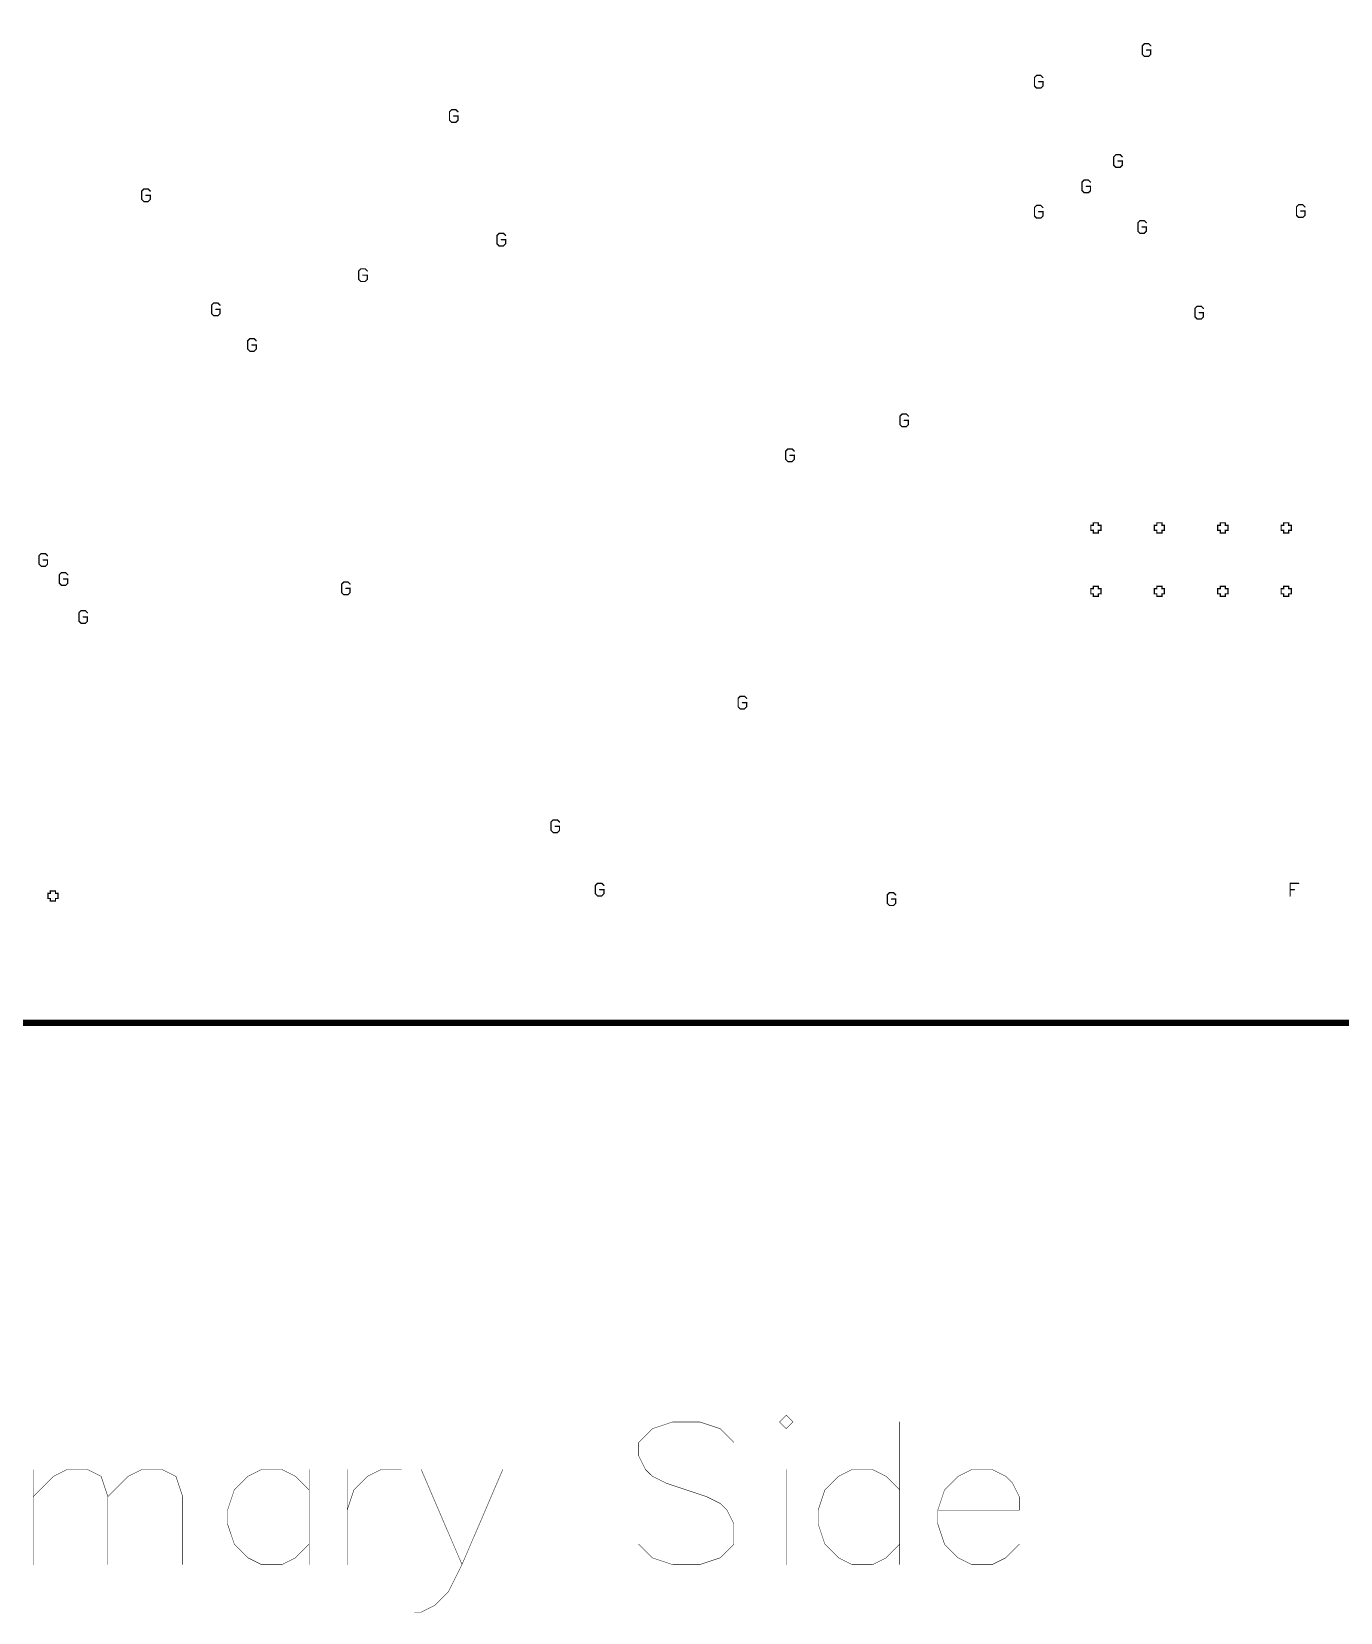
# Model space of a CAD drawing. Extents: x -9.8 to 23.3, y -7.1 to 14.3.
# Drawn here: x 4.416 to 6.479, y -1.13 to 1.363 of the extents above; entities that cross this region are included whole.
import ezdxf

# ---------------------------------------------------------------- set-up
doc = ezdxf.new("R2010")
doc.units = 0
doc.layers.add('2D_LINE_00', color=1, linetype='CONTINUOUS')

# ---------------------------------------------------------------- blocks, each defined once
blk = doc.blocks.new('DRAWING_13')
at = {"layer": '2D_LINE_00', "const_width": 0.01}
blk.add_lwpolyline([(0, 0), (11.23, 0), (11.23, 7.4)], dxfattribs=at)
blk = doc.blocks.new('SMOOTH_0$002')
at = {"const_width": 0.001}
blk.add_lwpolyline([(-0.0005, 0, 1), (0.0005, 0, 1)], format="xyb", close=True, dxfattribs=at)
blk = doc.blocks.new('DRAWING_3499')
at = {"layer": '2D_LINE_00', "const_width": 0.002}
blk.add_lwpolyline([(0, 0), (0, -0.004), (0.008, -0.004), (0.008, 0), (0.012, 0), (0.012, 0.008), (0.008, 0.008), (0.008, 0.012), (0, 0.012), (0, 0.008), (-0.004, 0.008), (-0.004, 0), (0, 0)], dxfattribs=at)
at = {"layer": '2D_LINE_00'}
for p in [(-0.004, 0.008), (-0.004, 0), (0, 0.012), (0, 0.008), (0, 0), (0, 0), (0.008, 0.012), (0.008, 0.008), (0.008, 0), (0.012, 0.008), (0.012, 0), (0, -0.004), (0.008, -0.004)]:
    blk.add_blockref('SMOOTH_0$002', p, dxfattribs=at)
blk = doc.blocks.new('DRAWING_3500')
at = {"layer": '2D_LINE_00', "const_width": 0.002}
blk.add_lwpolyline([(0, 0), (0, -0.004), (0.008, -0.004), (0.008, 0), (0.012, 0), (0.012, 0.008), (0.008, 0.008), (0.008, 0.012), (0, 0.012), (0, 0.008), (-0.004, 0.008), (-0.004, 0), (0, 0)], dxfattribs=at)
at = {"layer": '2D_LINE_00'}
for p in [(-0.004, 0.008), (-0.004, 0), (0, 0.012), (0, 0.008), (0, 0), (0, 0), (0.008, 0.012), (0.008, 0.008), (0.008, 0), (0.012, 0.008), (0.012, 0), (0, -0.004), (0.008, -0.004)]:
    blk.add_blockref('SMOOTH_0$002', p, dxfattribs=at)
blk = doc.blocks.new('DRAWING_3501')
at = {"layer": '2D_LINE_00', "const_width": 0.002}
blk.add_lwpolyline([(0, 0), (0, -0.004), (0.008, -0.004), (0.008, 0), (0.012, 0), (0.012, 0.008), (0.008, 0.008), (0.008, 0.012), (0, 0.012), (0, 0.008), (-0.004, 0.008), (-0.004, 0), (0, 0)], dxfattribs=at)
at = {"layer": '2D_LINE_00'}
for p in [(-0.004, 0.008), (-0.004, 0), (0, 0.012), (0, 0.008), (0, 0), (0, 0), (0.008, 0.012), (0.008, 0.008), (0.008, 0), (0.012, 0.008), (0.012, 0), (0, -0.004), (0.008, -0.004)]:
    blk.add_blockref('SMOOTH_0$002', p, dxfattribs=at)
blk = doc.blocks.new('DRAWING_3502')
at = {"layer": '2D_LINE_00', "const_width": 0.002}
blk.add_lwpolyline([(0, 0), (0, -0.004), (0.008, -0.004), (0.008, 0), (0.012, 0), (0.012, 0.008), (0.008, 0.008), (0.008, 0.012), (0, 0.012), (0, 0.008), (-0.004, 0.008), (-0.004, 0), (0, 0)], dxfattribs=at)
at = {"layer": '2D_LINE_00'}
for p in [(-0.004, 0.008), (-0.004, 0), (0, 0.012), (0, 0.008), (0, 0), (0, 0), (0.008, 0.012), (0.008, 0.008), (0.008, 0), (0.012, 0.008), (0.012, 0), (0, -0.004), (0.008, -0.004)]:
    blk.add_blockref('SMOOTH_0$002', p, dxfattribs=at)
blk = doc.blocks.new('DRAWING_3503')
at = {"layer": '2D_LINE_00', "const_width": 0.002}
blk.add_lwpolyline([(0, 0), (0, -0.004), (0.008, -0.004), (0.008, 0), (0.012, 0), (0.012, 0.008), (0.008, 0.008), (0.008, 0.012), (0, 0.012), (0, 0.008), (-0.004, 0.008), (-0.004, 0), (0, 0)], dxfattribs=at)
at = {"layer": '2D_LINE_00'}
for p in [(-0.004, 0.008), (-0.004, 0), (0, 0.012), (0, 0.008), (0, 0), (0, 0), (0.008, 0.012), (0.008, 0.008), (0.008, 0), (0.012, 0.008), (0.012, 0), (0, -0.004), (0.008, -0.004)]:
    blk.add_blockref('SMOOTH_0$002', p, dxfattribs=at)
blk = doc.blocks.new('DRAWING_3504')
at = {"layer": '2D_LINE_00', "const_width": 0.002}
blk.add_lwpolyline([(0, 0), (0, -0.004), (0.008, -0.004), (0.008, 0), (0.012, 0), (0.012, 0.008), (0.008, 0.008), (0.008, 0.012), (0, 0.012), (0, 0.008), (-0.004, 0.008), (-0.004, 0), (0, 0)], dxfattribs=at)
at = {"layer": '2D_LINE_00'}
for p in [(-0.004, 0.008), (-0.004, 0), (0, 0.012), (0, 0.008), (0, 0), (0, 0), (0.008, 0.012), (0.008, 0.008), (0.008, 0), (0.012, 0.008), (0.012, 0), (0, -0.004), (0.008, -0.004)]:
    blk.add_blockref('SMOOTH_0$002', p, dxfattribs=at)
blk = doc.blocks.new('DRAWING_3505')
at = {"layer": '2D_LINE_00', "const_width": 0.002}
blk.add_lwpolyline([(0, 0), (0, -0.004), (0.008, -0.004), (0.008, 0), (0.012, 0), (0.012, 0.008), (0.008, 0.008), (0.008, 0.012), (0, 0.012), (0, 0.008), (-0.004, 0.008), (-0.004, 0), (0, 0)], dxfattribs=at)
at = {"layer": '2D_LINE_00'}
for p in [(-0.004, 0.008), (-0.004, 0), (0, 0.012), (0, 0.008), (0, 0), (0, 0), (0.008, 0.012), (0.008, 0.008), (0.008, 0), (0.012, 0.008), (0.012, 0), (0, -0.004), (0.008, -0.004)]:
    blk.add_blockref('SMOOTH_0$002', p, dxfattribs=at)
blk = doc.blocks.new('DRAWING_3506')
at = {"layer": '2D_LINE_00', "const_width": 0.002}
blk.add_lwpolyline([(0, 0), (0, -0.004), (0.008, -0.004), (0.008, 0), (0.012, 0), (0.012, 0.008), (0.008, 0.008), (0.008, 0.012), (0, 0.012), (0, 0.008), (-0.004, 0.008), (-0.004, 0), (0, 0)], dxfattribs=at)
at = {"layer": '2D_LINE_00'}
for p in [(-0.004, 0.008), (-0.004, 0), (0, 0.012), (0, 0.008), (0, 0), (0, 0), (0.008, 0.012), (0.008, 0.008), (0.008, 0), (0.012, 0.008), (0.012, 0), (0, -0.004), (0.008, -0.004)]:
    blk.add_blockref('SMOOTH_0$002', p, dxfattribs=at)
blk = doc.blocks.new('DRAWING_3588')
at = {"layer": '2D_LINE_00', "const_width": 0.002}
blk.add_lwpolyline([(0, 0), (0, -0.004), (0.008, -0.004), (0.008, 0), (0.012, 0), (0.012, 0.008), (0.008, 0.008), (0.008, 0.012), (0, 0.012), (0, 0.008), (-0.004, 0.008), (-0.004, 0), (0, 0)], dxfattribs=at)
at = {"layer": '2D_LINE_00'}
for p in [(-0.004, 0.008), (-0.004, 0), (0, 0.012), (0, 0.008), (0, 0), (0, 0), (0.008, 0.012), (0.008, 0.008), (0.008, 0), (0.012, 0.008), (0.012, 0), (0, -0.004), (0.008, -0.004)]:
    blk.add_blockref('SMOOTH_0$002', p, dxfattribs=at)
blk = doc.blocks.new('DRAWING_3617')
at = {"layer": '2D_LINE_00', "const_width": 0.002}
blk.add_lwpolyline([(0, 0), (-0.01333, 0), (-0.01333, -0.00999), (-0.00667, -0.00999), (-0.01333, -0.00999), (-0.01333, -0.01999)], dxfattribs=at)
at = {"layer": '2D_LINE_00'}
for p in [(-0.01333, 0), (0, 0), (-0.01333, -0.00999), (-0.01333, -0.00999), (-0.01333, -0.01999), (-0.00667, -0.00999)]:
    blk.add_blockref('SMOOTH_0$002', p, dxfattribs=at)
blk = doc.blocks.new('DRAWING_3728')
at = {"layer": '2D_LINE_00', "const_width": 0.002}
blk.add_lwpolyline([(0, 0), (-0.00333, 0.00333), (-0.01, 0.00333), (-0.01333, 0), (-0.01333, -0.01333), (-0.01, -0.01666), (-0.00333, -0.01666), (0, -0.01333), (0, -0.00666), (-0.00667, -0.00666)], dxfattribs=at)
at = {"layer": '2D_LINE_00'}
for p in [(-0.01333, 0), (-0.01, 0.00333), (-0.00333, 0.00333), (0, 0), (-0.01333, -0.01333), (-0.01, -0.01666), (-0.00667, -0.00666), (-0.00333, -0.01666), (0, -0.00666), (0, -0.01333)]:
    blk.add_blockref('SMOOTH_0$002', p, dxfattribs=at)
blk = doc.blocks.new('DRAWING_3730')
at = {"layer": '2D_LINE_00', "const_width": 0.002}
blk.add_lwpolyline([(0, 0), (-0.00333, 0.00333), (-0.01, 0.00333), (-0.01333, 0), (-0.01333, -0.01333), (-0.01, -0.01666), (-0.00333, -0.01666), (0, -0.01333), (0, -0.00666), (-0.00667, -0.00666)], dxfattribs=at)
at = {"layer": '2D_LINE_00'}
for p in [(-0.01333, 0), (-0.01, 0.00333), (-0.00333, 0.00333), (0, 0), (-0.01333, -0.01333), (-0.01, -0.01666), (-0.00667, -0.00666), (-0.00333, -0.01666), (0, -0.00666), (0, -0.01333)]:
    blk.add_blockref('SMOOTH_0$002', p, dxfattribs=at)
blk = doc.blocks.new('DRAWING_3804')
at = {"layer": '2D_LINE_00', "const_width": 0.002}
blk.add_lwpolyline([(0, 0), (-0.00333, 0.00333), (-0.01, 0.00333), (-0.01333, 0), (-0.01333, -0.01333), (-0.01, -0.01666), (-0.00333, -0.01666), (0, -0.01333), (0, -0.00666), (-0.00667, -0.00666)], dxfattribs=at)
at = {"layer": '2D_LINE_00'}
for p in [(-0.01333, 0), (-0.01, 0.00333), (-0.00333, 0.00333), (0, 0), (-0.01333, -0.01333), (-0.01, -0.01666), (-0.00667, -0.00666), (-0.00333, -0.01666), (0, -0.00666), (0, -0.01333)]:
    blk.add_blockref('SMOOTH_0$002', p, dxfattribs=at)
blk = doc.blocks.new('DRAWING_3860')
at = {"layer": '2D_LINE_00', "const_width": 0.002}
blk.add_lwpolyline([(0, 0), (-0.00333, 0.00333), (-0.01, 0.00333), (-0.01333, 0), (-0.01333, -0.01333), (-0.01, -0.01666), (-0.00333, -0.01666), (0, -0.01333), (0, -0.00666), (-0.00667, -0.00666)], dxfattribs=at)
at = {"layer": '2D_LINE_00'}
for p in [(-0.01333, 0), (-0.01, 0.00333), (-0.00333, 0.00333), (0, 0), (-0.01333, -0.01333), (-0.01, -0.01666), (-0.00667, -0.00666), (-0.00333, -0.01666), (0, -0.00666), (0, -0.01333)]:
    blk.add_blockref('SMOOTH_0$002', p, dxfattribs=at)
blk = doc.blocks.new('DRAWING_3862')
at = {"layer": '2D_LINE_00', "const_width": 0.002}
blk.add_lwpolyline([(0, 0), (-0.00333, 0.00333), (-0.01, 0.00333), (-0.01333, 0), (-0.01333, -0.01333), (-0.01, -0.01666), (-0.00333, -0.01666), (0, -0.01333), (0, -0.00666), (-0.00667, -0.00666)], dxfattribs=at)
at = {"layer": '2D_LINE_00'}
for p in [(-0.01333, 0), (-0.01, 0.00333), (-0.00333, 0.00333), (0, 0), (-0.01333, -0.01333), (-0.01, -0.01666), (-0.00667, -0.00666), (-0.00333, -0.01666), (0, -0.00666), (0, -0.01333)]:
    blk.add_blockref('SMOOTH_0$002', p, dxfattribs=at)
blk = doc.blocks.new('DRAWING_3864')
at = {"layer": '2D_LINE_00', "const_width": 0.002}
blk.add_lwpolyline([(0, 0), (-0.00333, 0.00333), (-0.01, 0.00333), (-0.01333, 0), (-0.01333, -0.01333), (-0.01, -0.01666), (-0.00333, -0.01666), (0, -0.01333), (0, -0.00666), (-0.00667, -0.00666)], dxfattribs=at)
at = {"layer": '2D_LINE_00'}
for p in [(-0.01333, 0), (-0.01, 0.00333), (-0.00333, 0.00333), (0, 0), (-0.01333, -0.01333), (-0.01, -0.01666), (-0.00667, -0.00666), (-0.00333, -0.01666), (0, -0.00666), (0, -0.01333)]:
    blk.add_blockref('SMOOTH_0$002', p, dxfattribs=at)
blk = doc.blocks.new('DRAWING_3866')
at = {"layer": '2D_LINE_00', "const_width": 0.002}
blk.add_lwpolyline([(0, 0), (-0.00333, 0.00333), (-0.01, 0.00333), (-0.01333, 0), (-0.01333, -0.01333), (-0.01, -0.01666), (-0.00333, -0.01666), (0, -0.01333), (0, -0.00666), (-0.00667, -0.00666)], dxfattribs=at)
at = {"layer": '2D_LINE_00'}
for p in [(-0.01333, 0), (-0.01, 0.00333), (-0.00333, 0.00333), (0, 0), (-0.01333, -0.01333), (-0.01, -0.01666), (-0.00667, -0.00666), (-0.00333, -0.01666), (0, -0.00666), (0, -0.01333)]:
    blk.add_blockref('SMOOTH_0$002', p, dxfattribs=at)
blk = doc.blocks.new('DRAWING_3868')
at = {"layer": '2D_LINE_00', "const_width": 0.002}
blk.add_lwpolyline([(0, 0), (-0.00333, 0.00333), (-0.01, 0.00333), (-0.01333, 0), (-0.01333, -0.01333), (-0.01, -0.01666), (-0.00333, -0.01666), (0, -0.01333), (0, -0.00666), (-0.00667, -0.00666)], dxfattribs=at)
at = {"layer": '2D_LINE_00'}
for p in [(-0.01333, 0), (-0.01, 0.00333), (-0.00333, 0.00333), (0, 0), (-0.01333, -0.01333), (-0.01, -0.01666), (-0.00667, -0.00666), (-0.00333, -0.01666), (0, -0.00666), (0, -0.01333)]:
    blk.add_blockref('SMOOTH_0$002', p, dxfattribs=at)
blk = doc.blocks.new('DRAWING_3870')
at = {"layer": '2D_LINE_00', "const_width": 0.002}
blk.add_lwpolyline([(0, 0), (-0.00333, 0.00333), (-0.01, 0.00333), (-0.01333, 0), (-0.01333, -0.01333), (-0.01, -0.01666), (-0.00333, -0.01666), (0, -0.01333), (0, -0.00666), (-0.00667, -0.00666)], dxfattribs=at)
at = {"layer": '2D_LINE_00'}
for p in [(-0.01333, 0), (-0.01, 0.00333), (-0.00333, 0.00333), (0, 0), (-0.01333, -0.01333), (-0.01, -0.01666), (-0.00667, -0.00666), (-0.00333, -0.01666), (0, -0.00666), (0, -0.01333)]:
    blk.add_blockref('SMOOTH_0$002', p, dxfattribs=at)
blk = doc.blocks.new('DRAWING_3872')
at = {"layer": '2D_LINE_00', "const_width": 0.002}
blk.add_lwpolyline([(0, 0), (-0.00333, 0.00333), (-0.01, 0.00333), (-0.01333, 0), (-0.01333, -0.01333), (-0.01, -0.01666), (-0.00333, -0.01666), (0, -0.01333), (0, -0.00666), (-0.00667, -0.00666)], dxfattribs=at)
at = {"layer": '2D_LINE_00'}
for p in [(-0.01333, 0), (-0.01, 0.00333), (-0.00333, 0.00333), (0, 0), (-0.01333, -0.01333), (-0.01, -0.01666), (-0.00667, -0.00666), (-0.00333, -0.01666), (0, -0.00666), (0, -0.01333)]:
    blk.add_blockref('SMOOTH_0$002', p, dxfattribs=at)
blk = doc.blocks.new('DRAWING_3880')
at = {"layer": '2D_LINE_00', "const_width": 0.002}
blk.add_lwpolyline([(0, 0), (-0.00333, 0.00333), (-0.01, 0.00333), (-0.01333, 0), (-0.01333, -0.01333), (-0.01, -0.01666), (-0.00333, -0.01666), (0, -0.01333), (0, -0.00666), (-0.00667, -0.00666)], dxfattribs=at)
at = {"layer": '2D_LINE_00'}
for p in [(-0.01333, 0), (-0.01, 0.00333), (-0.00333, 0.00333), (0, 0), (-0.01333, -0.01333), (-0.01, -0.01666), (-0.00667, -0.00666), (-0.00333, -0.01666), (0, -0.00666), (0, -0.01333)]:
    blk.add_blockref('SMOOTH_0$002', p, dxfattribs=at)
blk = doc.blocks.new('DRAWING_3882')
at = {"layer": '2D_LINE_00', "const_width": 0.002}
blk.add_lwpolyline([(0, 0), (-0.00333, 0.00333), (-0.01, 0.00333), (-0.01333, 0), (-0.01333, -0.01333), (-0.01, -0.01666), (-0.00333, -0.01666), (0, -0.01333), (0, -0.00666), (-0.00667, -0.00666)], dxfattribs=at)
at = {"layer": '2D_LINE_00'}
for p in [(-0.01333, 0), (-0.01, 0.00333), (-0.00333, 0.00333), (0, 0), (-0.01333, -0.01333), (-0.01, -0.01666), (-0.00667, -0.00666), (-0.00333, -0.01666), (0, -0.00666), (0, -0.01333)]:
    blk.add_blockref('SMOOTH_0$002', p, dxfattribs=at)
blk = doc.blocks.new('DRAWING_3930')
at = {"layer": '2D_LINE_00', "const_width": 0.002}
blk.add_lwpolyline([(0, 0), (-0.00333, 0.00333), (-0.01, 0.00333), (-0.01333, 0), (-0.01333, -0.01333), (-0.01, -0.01666), (-0.00333, -0.01666), (0, -0.01333), (0, -0.00666), (-0.00667, -0.00666)], dxfattribs=at)
at = {"layer": '2D_LINE_00'}
for p in [(-0.01333, 0), (-0.01, 0.00333), (-0.00333, 0.00333), (0, 0), (-0.01333, -0.01333), (-0.01, -0.01666), (-0.00667, -0.00666), (-0.00333, -0.01666), (0, -0.00666), (0, -0.01333)]:
    blk.add_blockref('SMOOTH_0$002', p, dxfattribs=at)
blk = doc.blocks.new('DRAWING_3932')
at = {"layer": '2D_LINE_00', "const_width": 0.002}
blk.add_lwpolyline([(0, 0), (-0.00333, 0.00333), (-0.01, 0.00333), (-0.01333, 0), (-0.01333, -0.01333), (-0.01, -0.01666), (-0.00333, -0.01666), (0, -0.01333), (0, -0.00666), (-0.00667, -0.00666)], dxfattribs=at)
at = {"layer": '2D_LINE_00'}
for p in [(-0.01333, 0), (-0.01, 0.00333), (-0.00333, 0.00333), (0, 0), (-0.01333, -0.01333), (-0.01, -0.01666), (-0.00667, -0.00666), (-0.00333, -0.01666), (0, -0.00666), (0, -0.01333)]:
    blk.add_blockref('SMOOTH_0$002', p, dxfattribs=at)
blk = doc.blocks.new('DRAWING_3973')
at = {"layer": '2D_LINE_00', "const_width": 0.002}
blk.add_lwpolyline([(0, 0), (-0.00333, 0.00333), (-0.01, 0.00333), (-0.01333, 0), (-0.01333, -0.01333), (-0.01, -0.01666), (-0.00333, -0.01666), (0, -0.01333), (0, -0.00666), (-0.00667, -0.00666)], dxfattribs=at)
at = {"layer": '2D_LINE_00'}
for p in [(-0.01333, 0), (-0.01, 0.00333), (-0.00333, 0.00333), (0, 0), (-0.01333, -0.01333), (-0.01, -0.01666), (-0.00667, -0.00666), (-0.00333, -0.01666), (0, -0.00666), (0, -0.01333)]:
    blk.add_blockref('SMOOTH_0$002', p, dxfattribs=at)
blk = doc.blocks.new('DRAWING_4005')
at = {"layer": '2D_LINE_00', "const_width": 0.002}
blk.add_lwpolyline([(0, 0), (-0.00333, 0.00333), (-0.01, 0.00333), (-0.01333, 0), (-0.01333, -0.01333), (-0.01, -0.01666), (-0.00333, -0.01666), (0, -0.01333), (0, -0.00666), (-0.00667, -0.00666)], dxfattribs=at)
at = {"layer": '2D_LINE_00'}
for p in [(-0.01333, 0), (-0.01, 0.00333), (-0.00333, 0.00333), (0, 0), (-0.01333, -0.01333), (-0.01, -0.01666), (-0.00667, -0.00666), (-0.00333, -0.01666), (0, -0.00666), (0, -0.01333)]:
    blk.add_blockref('SMOOTH_0$002', p, dxfattribs=at)
blk = doc.blocks.new('DRAWING_4030')
at = {"layer": '2D_LINE_00', "const_width": 0.002}
blk.add_lwpolyline([(0, 0), (-0.00333, 0.00333), (-0.01, 0.00333), (-0.01333, 0), (-0.01333, -0.01333), (-0.01, -0.01666), (-0.00333, -0.01666), (0, -0.01333), (0, -0.00666), (-0.00667, -0.00666)], dxfattribs=at)
at = {"layer": '2D_LINE_00'}
for p in [(-0.01333, 0), (-0.01, 0.00333), (-0.00333, 0.00333), (0, 0), (-0.01333, -0.01333), (-0.01, -0.01666), (-0.00667, -0.00666), (-0.00333, -0.01666), (0, -0.00666), (0, -0.01333)]:
    blk.add_blockref('SMOOTH_0$002', p, dxfattribs=at)
blk = doc.blocks.new('DRAWING_4036')
at = {"layer": '2D_LINE_00', "const_width": 0.002}
blk.add_lwpolyline([(0, 0), (-0.00333, 0.00333), (-0.01, 0.00333), (-0.01333, 0), (-0.01333, -0.01333), (-0.01, -0.01666), (-0.00333, -0.01666), (0, -0.01333), (0, -0.00666), (-0.00667, -0.00666)], dxfattribs=at)
at = {"layer": '2D_LINE_00'}
for p in [(-0.01333, 0), (-0.01, 0.00333), (-0.00333, 0.00333), (0, 0), (-0.01333, -0.01333), (-0.01, -0.01666), (-0.00667, -0.00666), (-0.00333, -0.01666), (0, -0.00666), (0, -0.01333)]:
    blk.add_blockref('SMOOTH_0$002', p, dxfattribs=at)
blk = doc.blocks.new('DRAWING_4038')
at = {"layer": '2D_LINE_00', "const_width": 0.002}
blk.add_lwpolyline([(0, 0), (-0.00333, 0.00333), (-0.01, 0.00333), (-0.01333, 0), (-0.01333, -0.01333), (-0.01, -0.01666), (-0.00333, -0.01666), (0, -0.01333), (0, -0.00666), (-0.00667, -0.00666)], dxfattribs=at)
at = {"layer": '2D_LINE_00'}
for p in [(-0.01333, 0), (-0.01, 0.00333), (-0.00333, 0.00333), (0, 0), (-0.01333, -0.01333), (-0.01, -0.01666), (-0.00667, -0.00666), (-0.00333, -0.01666), (0, -0.00666), (0, -0.01333)]:
    blk.add_blockref('SMOOTH_0$002', p, dxfattribs=at)
blk = doc.blocks.new('DRAWING_4044')
at = {"layer": '2D_LINE_00', "const_width": 0.002}
blk.add_lwpolyline([(0, 0), (-0.00333, 0.00333), (-0.01, 0.00333), (-0.01333, 0), (-0.01333, -0.01333), (-0.01, -0.01666), (-0.00333, -0.01666), (0, -0.01333), (0, -0.00666), (-0.00667, -0.00666)], dxfattribs=at)
at = {"layer": '2D_LINE_00'}
for p in [(-0.01333, 0), (-0.01, 0.00333), (-0.00333, 0.00333), (0, 0), (-0.01333, -0.01333), (-0.01, -0.01666), (-0.00667, -0.00666), (-0.00333, -0.01666), (0, -0.00666), (0, -0.01333)]:
    blk.add_blockref('SMOOTH_0$002', p, dxfattribs=at)
blk = doc.blocks.new('DRAWING_4045')
at = {"layer": '2D_LINE_00', "const_width": 0.002}
blk.add_lwpolyline([(0, 0), (-0.00333, 0.00333), (-0.01, 0.00333), (-0.01333, 0), (-0.01333, -0.01333), (-0.01, -0.01666), (-0.00333, -0.01666), (0, -0.01333), (0, -0.00666), (-0.00667, -0.00666)], dxfattribs=at)
at = {"layer": '2D_LINE_00'}
for p in [(-0.01333, 0), (-0.01, 0.00333), (-0.00333, 0.00333), (0, 0), (-0.01333, -0.01333), (-0.01, -0.01666), (-0.00667, -0.00666), (-0.00333, -0.01666), (0, -0.00666), (0, -0.01333)]:
    blk.add_blockref('SMOOTH_0$002', p, dxfattribs=at)
blk = doc.blocks.new('DRAWING_4050')
at = {"layer": '2D_LINE_00', "const_width": 0.002}
blk.add_lwpolyline([(0, 0), (-0.00333, 0.00333), (-0.01, 0.00333), (-0.01333, 0), (-0.01333, -0.01333), (-0.01, -0.01666), (-0.00333, -0.01666), (0, -0.01333), (0, -0.00666), (-0.00667, -0.00666)], dxfattribs=at)
at = {"layer": '2D_LINE_00'}
for p in [(-0.01333, 0), (-0.01, 0.00333), (-0.00333, 0.00333), (0, 0), (-0.01333, -0.01333), (-0.01, -0.01666), (-0.00667, -0.00666), (-0.00333, -0.01666), (0, -0.00666), (0, -0.01333)]:
    blk.add_blockref('SMOOTH_0$002', p, dxfattribs=at)
blk = doc.blocks.new('DRAWING_4056')
at = {"layer": '2D_LINE_00', "const_width": 0.002}
blk.add_lwpolyline([(0, 0), (-0.00333, 0.00333), (-0.01, 0.00333), (-0.01333, 0), (-0.01333, -0.01333), (-0.01, -0.01666), (-0.00333, -0.01666), (0, -0.01333), (0, -0.00666), (-0.00667, -0.00666)], dxfattribs=at)
at = {"layer": '2D_LINE_00'}
for p in [(-0.01333, 0), (-0.01, 0.00333), (-0.00333, 0.00333), (0, 0), (-0.01333, -0.01333), (-0.01, -0.01666), (-0.00667, -0.00666), (-0.00333, -0.01666), (0, -0.00666), (0, -0.01333)]:
    blk.add_blockref('SMOOTH_0$002', p, dxfattribs=at)
blk = doc.blocks.new('DRAWING_4086')
at = {"layer": '2D_LINE_00', "const_width": 0.002}
blk.add_lwpolyline([(0, 0), (-0.00333, 0.00333), (-0.01, 0.00333), (-0.01333, 0), (-0.01333, -0.01333), (-0.01, -0.01666), (-0.00333, -0.01666), (0, -0.01333), (0, -0.00666), (-0.00667, -0.00666)], dxfattribs=at)
at = {"layer": '2D_LINE_00'}
for p in [(-0.01333, 0), (-0.01, 0.00333), (-0.00333, 0.00333), (0, 0), (-0.01333, -0.01333), (-0.01, -0.01666), (-0.00667, -0.00666), (-0.00333, -0.01666), (0, -0.00666), (0, -0.01333)]:
    blk.add_blockref('SMOOTH_0$002', p, dxfattribs=at)
blk = doc.blocks.new('SMOOTH_0$00075')
at = {"const_width": 0.000375}
blk.add_lwpolyline([(-0.0002, 0, 1), (0.0002, 0, 1)], format="xyb", close=True, dxfattribs=at)
blk = doc.blocks.new('DRAWING_4159')
at = {"layer": '2D_LINE_00', "const_width": 0.00075}
blk.add_lwpolyline([(0, 0), (0, -0.14997)], dxfattribs=at)
at = {"layer": '2D_LINE_00'}
for p in [(0, 0), (0, -0.14997)]:
    blk.add_blockref('SMOOTH_0$00075', p, dxfattribs=at)
blk = doc.blocks.new('DRAWING_4160')
at = {"layer": '2D_LINE_00', "const_width": 0.00075}
blk.add_lwpolyline([(0, 0), (0.03213, 0.03214), (0.05356, 0.04285), (0.08569, 0.04285), (0.10712, 0.03214), (0.11783, 0), (0.11783, -0.10712)], dxfattribs=at)
at = {"layer": '2D_LINE_00'}
for p in [(0.03213, 0.03214), (0.05356, 0.04285), (0.08569, 0.04285), (0.10712, 0.03214), (0, 0), (0.11783, 0), (0.11783, -0.10712)]:
    blk.add_blockref('SMOOTH_0$00075', p, dxfattribs=at)
blk = doc.blocks.new('DRAWING_4161')
at = {"layer": '2D_LINE_00', "const_width": 0.00075}
blk.add_lwpolyline([(0, 0), (0.03213, 0.03214), (0.05356, 0.04285), (0.08569, 0.04285), (0.10712, 0.03214), (0.11783, 0), (0.11783, -0.10712)], dxfattribs=at)
at = {"layer": '2D_LINE_00'}
for p in [(0.03213, 0.03214), (0.05356, 0.04285), (0.08569, 0.04285), (0.10712, 0.03214), (0, 0), (0.11783, 0), (0.11783, -0.10712)]:
    blk.add_blockref('SMOOTH_0$00075', p, dxfattribs=at)
blk = doc.blocks.new('DRAWING_4162')
at = {"layer": '2D_LINE_00', "const_width": 0.00075}
blk.add_lwpolyline([(0, 0), (0, -0.14997)], dxfattribs=at)
at = {"layer": '2D_LINE_00'}
for p in [(0, 0), (0, -0.14997)]:
    blk.add_blockref('SMOOTH_0$00075', p, dxfattribs=at)
blk = doc.blocks.new('DRAWING_4163')
at = {"layer": '2D_LINE_00', "const_width": 0.00075}
blk.add_lwpolyline([(0, 0), (-0.02142, 0.02143), (-0.04285, 0.03214), (-0.07498, 0.03214), (-0.0964, 0.02143), (-0.11783, 0), (-0.12854, -0.03213), (-0.12854, -0.05356), (-0.11783, -0.08569), (-0.0964, -0.10712), (-0.07498, -0.11783), (-0.04285, -0.11783), (-0.02142, -0.10712), (0, -0.08569)], dxfattribs=at)
at = {"layer": '2D_LINE_00'}
for p in [(-0.07498, 0.03214), (-0.04285, 0.03214), (-0.11783, 0), (-0.0964, 0.02143), (-0.02142, 0.02143), (0, 0), (-0.12854, -0.03213), (-0.12854, -0.05356), (-0.11783, -0.08569), (0, -0.08569), (-0.0964, -0.10712), (-0.07498, -0.11783), (-0.04285, -0.11783), (-0.02142, -0.10712)]:
    blk.add_blockref('SMOOTH_0$00075', p, dxfattribs=at)
blk = doc.blocks.new('DRAWING_4164')
at = {"layer": '2D_LINE_00', "const_width": 0.00075}
blk.add_lwpolyline([(0, 0), (0, -0.14997)], dxfattribs=at)
at = {"layer": '2D_LINE_00'}
for p in [(0, 0), (0, -0.14997)]:
    blk.add_blockref('SMOOTH_0$00075', p, dxfattribs=at)
blk = doc.blocks.new('DRAWING_4165')
at = {"layer": '2D_LINE_00', "const_width": 0.00075}
blk.add_lwpolyline([(0, 0), (0.01071, 0.03213), (0.03214, 0.05356), (0.05356, 0.06427), (0.0857, 0.06427)], dxfattribs=at)
at = {"layer": '2D_LINE_00'}
for p in [(0.03214, 0.05356), (0.05356, 0.06427), (0.0857, 0.06427), (0.01071, 0.03213), (0, 0)]:
    blk.add_blockref('SMOOTH_0$00075', p, dxfattribs=at)
blk = doc.blocks.new('DRAWING_4166')
at = {"layer": '2D_LINE_00', "const_width": 0.00075}
blk.add_lwpolyline([(0, 0), (0.06427, -0.14997)], dxfattribs=at)
at = {"layer": '2D_LINE_00'}
for p in [(0, 0), (0.06427, -0.14997)]:
    blk.add_blockref('SMOOTH_0$00075', p, dxfattribs=at)
blk = doc.blocks.new('DRAWING_4167')
at = {"layer": '2D_LINE_00', "const_width": 0.00075}
blk.add_lwpolyline([(0, 0), (-0.06428, -0.14997), (-0.0857, -0.19282), (-0.10712, -0.21424), (-0.12855, -0.22495), (-0.13926, -0.22495)], dxfattribs=at)
at = {"layer": '2D_LINE_00'}
for p in [(0, 0), (-0.06428, -0.14997), (-0.0857, -0.19282), (-0.10712, -0.21424), (-0.13926, -0.22495), (-0.12855, -0.22495)]:
    blk.add_blockref('SMOOTH_0$00075', p, dxfattribs=at)
blk = doc.blocks.new('DRAWING_4168')
at = {"layer": '2D_LINE_00', "const_width": 0.00075}
blk.add_lwpolyline([(0, 0), (-0.02142, 0.02142), (-0.05356, 0.03213), (-0.09641, 0.03213), (-0.12854, 0.02142), (-0.14996, 0), (-0.14996, -0.02143), (-0.13925, -0.04285), (-0.12854, -0.05356), (-0.10712, -0.06427), (-0.04284, -0.0857), (-0.02142, -0.09641), (-0.01071, -0.10712), (0, -0.12855), (0, -0.16068), (-0.02142, -0.18211), (-0.05356, -0.19282), (-0.09641, -0.19282), (-0.12854, -0.18211), (-0.14996, -0.16068)], dxfattribs=at)
at = {"layer": '2D_LINE_00'}
for p in [(-0.09641, 0.03213), (-0.05356, 0.03213), (-0.14996, 0), (-0.12854, 0.02142), (-0.02142, 0.02142), (0, 0), (-0.14996, -0.02143), (-0.13925, -0.04285), (-0.12854, -0.05356), (-0.10712, -0.06427), (-0.04284, -0.0857), (-0.02142, -0.09641), (-0.01071, -0.10712), (0, -0.12855), (-0.14996, -0.16068), (0, -0.16068), (-0.12854, -0.18211), (-0.09641, -0.19282), (-0.05356, -0.19282), (-0.02142, -0.18211)]:
    blk.add_blockref('SMOOTH_0$00075', p, dxfattribs=at)
blk = doc.blocks.new('DRAWING_4169')
at = {"layer": '2D_LINE_00', "const_width": 0.00075}
blk.add_lwpolyline([(0, 0), (0.01072, -0.01071), (0.02143, 0), (0.01072, 0.01071), (0, 0)], dxfattribs=at)
at = {"layer": '2D_LINE_00'}
for p in [(0, 0), (0, 0), (0.01072, 0.01071), (0.02143, 0), (0.01072, -0.01071)]:
    blk.add_blockref('SMOOTH_0$00075', p, dxfattribs=at)
blk = doc.blocks.new('DRAWING_4170')
at = {"layer": '2D_LINE_00', "const_width": 0.00075}
blk.add_lwpolyline([(0, 0), (0, -0.14997)], dxfattribs=at)
at = {"layer": '2D_LINE_00'}
for p in [(0, 0), (0, -0.14997)]:
    blk.add_blockref('SMOOTH_0$00075', p, dxfattribs=at)
blk = doc.blocks.new('DRAWING_4171')
at = {"layer": '2D_LINE_00', "const_width": 0.00075}
blk.add_lwpolyline([(0, 0), (0, -0.22495)], dxfattribs=at)
at = {"layer": '2D_LINE_00'}
for p in [(0, 0), (0, -0.22495)]:
    blk.add_blockref('SMOOTH_0$00075', p, dxfattribs=at)
blk = doc.blocks.new('DRAWING_4172')
at = {"layer": '2D_LINE_00', "const_width": 0.00075}
blk.add_lwpolyline([(0, 0), (-0.02142, 0.02143), (-0.04284, 0.03214), (-0.07498, 0.03214), (-0.0964, 0.02143), (-0.11783, 0), (-0.12854, -0.03213), (-0.12854, -0.05356), (-0.11783, -0.08569), (-0.0964, -0.10712), (-0.07498, -0.11783), (-0.04284, -0.11783), (-0.02142, -0.10712), (0, -0.08569)], dxfattribs=at)
at = {"layer": '2D_LINE_00'}
for p in [(-0.07498, 0.03214), (-0.04284, 0.03214), (-0.11783, 0), (-0.0964, 0.02143), (-0.02142, 0.02143), (0, 0), (-0.12854, -0.03213), (-0.12854, -0.05356), (-0.11783, -0.08569), (0, -0.08569), (-0.0964, -0.10712), (-0.07498, -0.11783), (-0.04284, -0.11783), (-0.02142, -0.10712)]:
    blk.add_blockref('SMOOTH_0$00075', p, dxfattribs=at)
blk = doc.blocks.new('DRAWING_4173')
at = {"layer": '2D_LINE_00', "const_width": 0.00075}
blk.add_lwpolyline([(0, 0), (0.12855, 0), (0.12855, 0.02142), (0.11783, 0.04285), (0.10712, 0.05356), (0.0857, 0.06427), (0.05356, 0.06427), (0.03214, 0.05356), (0.01071, 0.03213), (0, 0), (0, -0.02143), (0.01071, -0.05356), (0.03214, -0.07499), (0.05356, -0.0857), (0.0857, -0.0857), (0.10712, -0.07499), (0.12855, -0.05356)], dxfattribs=at)
at = {"layer": '2D_LINE_00'}
for p in [(0.03214, 0.05356), (0.05356, 0.06427), (0.0857, 0.06427), (0.10712, 0.05356), (0.01071, 0.03213), (0.11783, 0.04285), (0, 0), (0, 0), (0.12855, 0.02142), (0.12855, 0), (0, -0.02143), (0.01071, -0.05356), (0.03214, -0.07499), (0.10712, -0.07499), (0.12855, -0.05356), (0.05356, -0.0857), (0.0857, -0.0857)]:
    blk.add_blockref('SMOOTH_0$00075', p, dxfattribs=at)

msp = doc.modelspace()

# ---------------------------------------------------------------- block references
for name, p in [('DRAWING_13', (-0.235, -0.2)), ('DRAWING_4030', (6.18033, 1.34066)), ('DRAWING_4045', (6.01033, 1.29066)), ('DRAWING_4005', (5.08833, 1.23666)), ('DRAWING_4050', (6.13533, 1.16566)), ('DRAWING_4056', (6.08533, 1.12566)), ('DRAWING_3860', (4.60333, 1.11166)), ('DRAWING_4044', (6.01033, 1.08566)), ('DRAWING_3880', (6.42333, 1.08666)), ('DRAWING_3804', (6.17333, 1.06166)), ('DRAWING_3862', (5.16333, 1.04166)), ('DRAWING_4036', (4.94533, 0.98566)), ('DRAWING_4086', (4.71333, 0.93166)), ('DRAWING_3882', (6.26333, 0.92666)), ('DRAWING_4038', (4.77033, 0.87566)), ('DRAWING_3868', (5.79833, 0.75666)), ('DRAWING_3872', (5.61833, 0.70166)), ('DRAWING_3500', (6.08984, 0.57645)), ('DRAWING_3502', (6.18984, 0.57645)), ('DRAWING_3504', (6.28984, 0.57645)), ('DRAWING_3506', (6.38984, 0.57645)), ('DRAWING_3932', (4.44133, 0.53666)), ('DRAWING_3973', (4.47333, 0.50666)), ('DRAWING_3864', (4.91833, 0.49166)), ('DRAWING_3499', (6.08984, 0.47645)), ('DRAWING_3501', (6.18984, 0.47645)), ('DRAWING_3503', (6.28984, 0.47645)), ('DRAWING_3505', (6.38984, 0.47645)), ('DRAWING_3930', (4.50433, 0.44666)), ('DRAWING_3870', (5.54333, 0.31166)), ('DRAWING_3730', (5.24833, 0.11666)), ('DRAWING_3588', (4.446, -0.004)), ('DRAWING_3728', (5.31833, 0.01666)), ('DRAWING_3866', (5.77833, 0.00166)), ('DRAWING_3617', (6.41333, 0.01999)), ('DRAWING_4169', (5.59494, -0.8295)), ('DRAWING_4168', (5.52317, -0.86163)), ('DRAWING_4171', (5.78454, -0.8295)), ('DRAWING_4159', (4.41877, -0.90448)), ('DRAWING_4160', (4.41877, -0.94733)), ('DRAWING_4161', (4.5366, -0.94733)), ('DRAWING_4163', (4.85367, -0.93662)), ('DRAWING_4162', (4.85367, -0.90448)), ('DRAWING_4164', (4.91366, -0.90448)), ('DRAWING_4165', (4.91366, -0.96875)), ('DRAWING_4167', (5.15897, -0.90448)), ('DRAWING_4166', (5.03042, -0.90448)), ('DRAWING_4170', (5.60566, -0.90448)), ('DRAWING_4172', (5.78454, -0.93662)), ('DRAWING_4173', (5.84453, -0.96875))]:
    msp.add_blockref(name, p)

doc.saveas('drawing.dxf')
